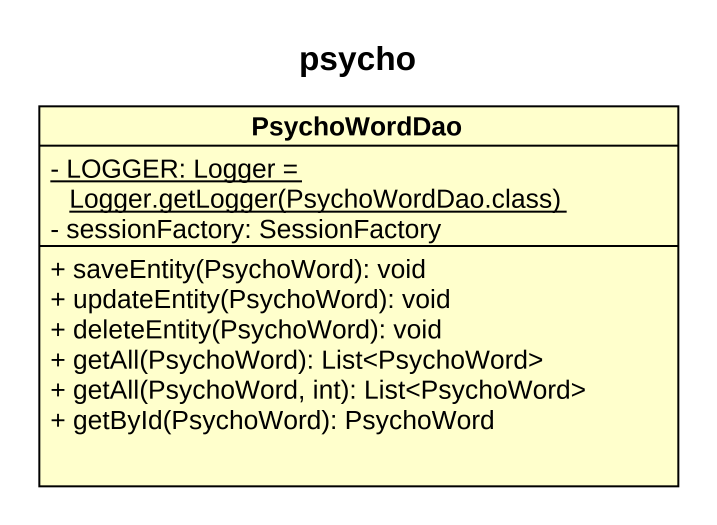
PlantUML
@startuml
title psycho
hide circle
hide empty members
skinparam classAttributeIconSize 0
class PsychoWordDao {
  {static} {field} - LOGGER: Logger = Logger.getLogger(PsychoWordDao.class)
  - sessionFactory: SessionFactory
  + saveEntity(PsychoWord): void
  + updateEntity(PsychoWord): void
  + deleteEntity(PsychoWord): void
  + getAll(PsychoWord): List<PsychoWord>
  + getAll(PsychoWord, int): List<PsychoWord>
  + getById(PsychoWord): PsychoWord
}
@enduml
